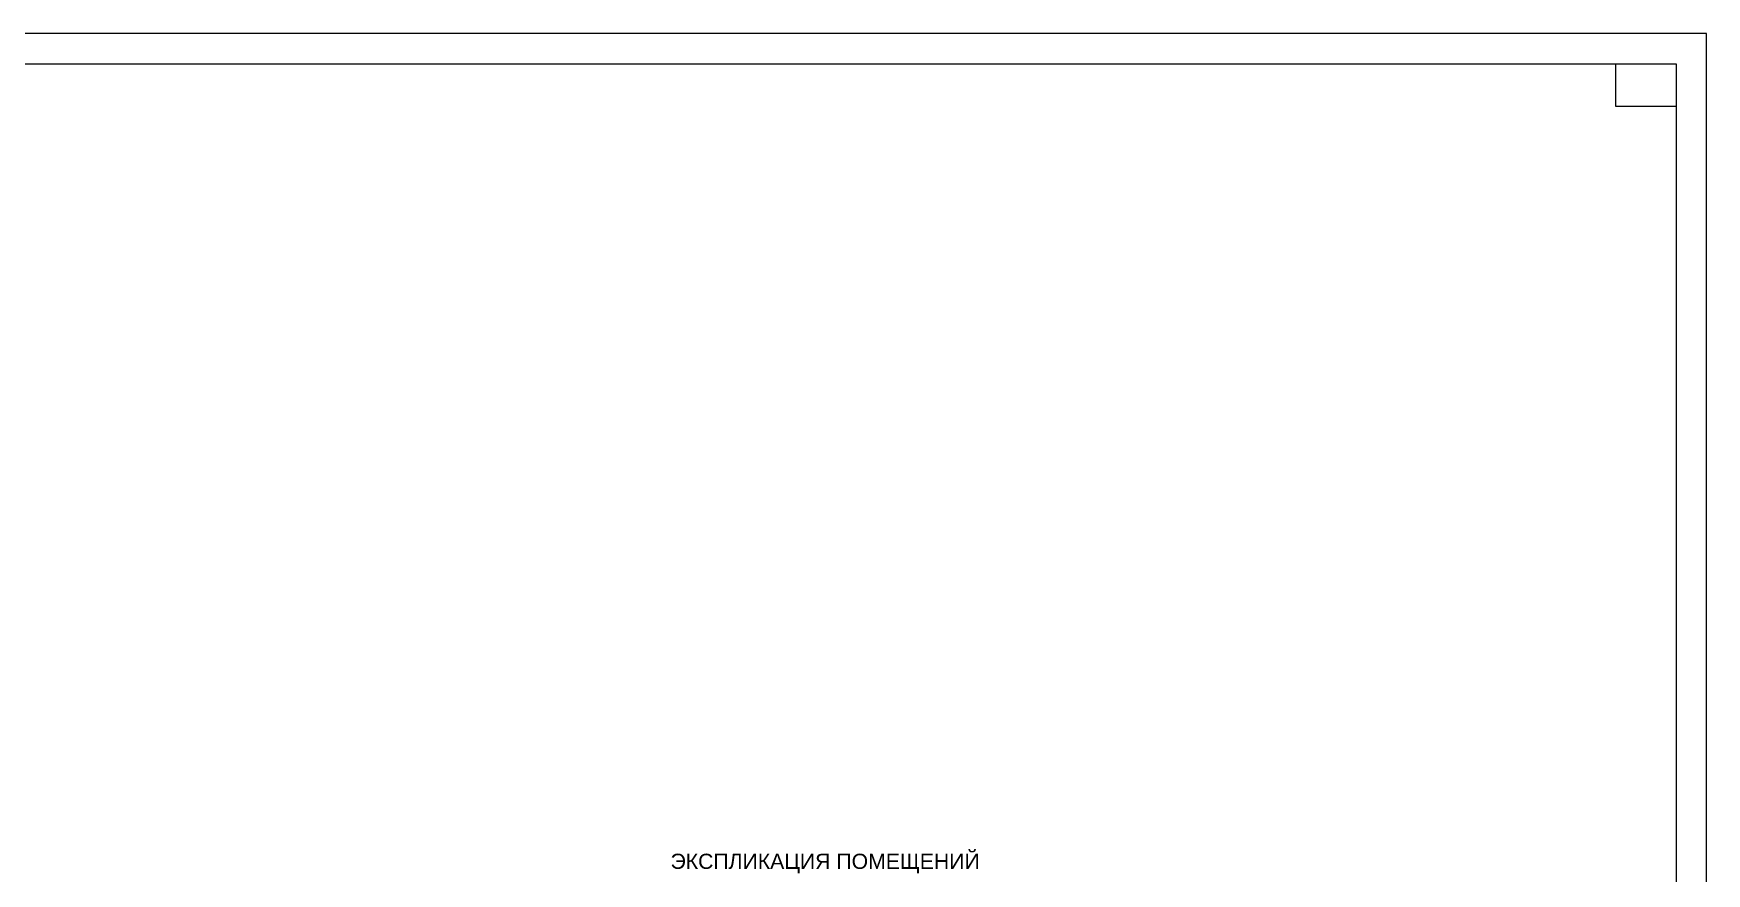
# Model space of a CAD drawing. Header units: metres. Extents: x -163 to 308, y -116 to 9.
# Drawn here: x 207.68 to 235.25, y -8.9 to 4.94 of the extents above; entities that cross this region are included whole.
import ezdxf
from ezdxf.enums import TextEntityAlignment as Align

# ---------------------------------------------------------------- set-up
doc = ezdxf.new("R2010")
doc.units = ezdxf.units.M
doc.header["$MEASUREMENT"] = 0
doc.styles.add('Style-Arial', font='arial.ttf')

# ---------------------------------------------------------------- blocks, each defined once
blk = doc.blocks.new('*U293')
at = {"color": 7, "linetype": 'Continuous', "lineweight": 13}
for p, q in [((0.013, 20), (28.513, 20)), ((27.513, 20), (27.513, 19.3)), ((28.513, 20), (28.513, -20)), ((27.513, 19.3), (28.513, 19.3))]:
    blk.add_line(p, q, dxfattribs=at)
at = {"color": 7, "linetype": 'Continuous', "lineweight": 0, "flags": 128}
blk.add_lwpolyline([(29.013, 20.5), (-28.987, 20.5), (-28.987, -20.5), (29.013, -20.5), (29.013, 20.5)], close=True, dxfattribs=at)

msp = doc.modelspace()

# ---------------------------------------------------------------- block references
at = {"color": 7, "linetype": 'Continuous', "lineweight": 13}
msp.add_blockref('*U293', (206.2324938, -15.55985294), dxfattribs=at)

# ---------------------------------------------------------------- texts
at = {"color": 7, "lineweight": 13, "style": 'Style-Arial'}
msp.add_text('ЭКСПЛИКАЦИЯ ПОМЕЩЕНИЙ ', height=0.25, dxfattribs=at).set_placement((220.77288496, -8.69686153), align=Align.MIDDLE_CENTER)

doc.saveas('drawing.dxf')
